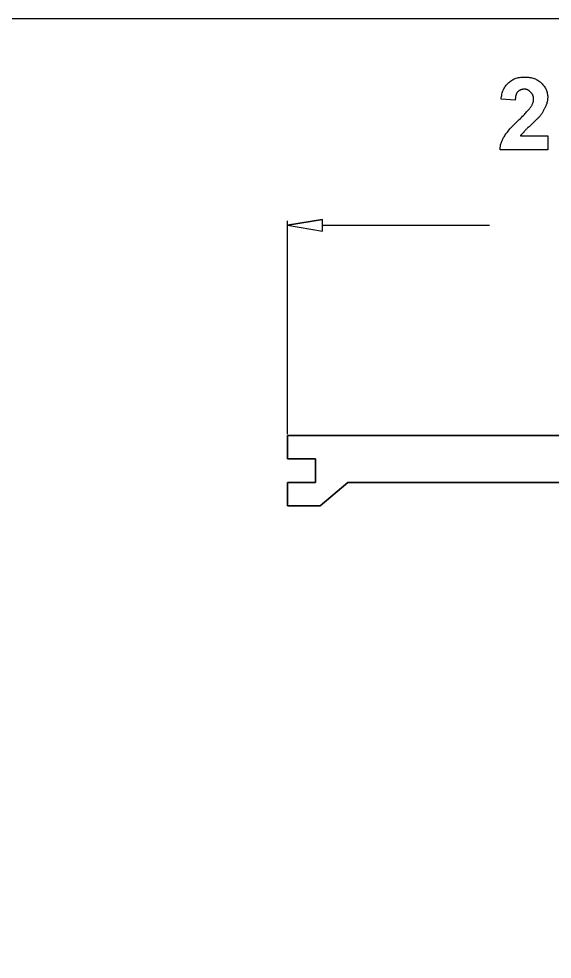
# Model space of a CAD drawing. Extents: x 0 to 21.1, y 0 to 5.7.
# Drawn here: x 7.605 to 8.484, y 4.007 to 5.556 of the extents above; entities that cross this region are included whole.
import ezdxf

# ---------------------------------------------------------------- set-up
doc = ezdxf.new("R2010")
doc.units = 0
doc.header["$MEASUREMENT"] = 0
doc.linetypes.add('AUSGEZOGEN', pattern=[0])
doc.layers.get('0').update_dxf_attribs({"linetype": 'AUSGEZOGEN'})

msp = doc.modelspace()

# ---------------------------------------------------------------- linework, layer by layer
for points in [[(0, 0), (21.125, 0), (21.125, 0), (21.125, 5.5556), (21.125, 5.5556), (0, 5.5556), (0, 0)], [(8.4762, 5.363), (8.4762, 5.3397), (8.4762, 5.3397), (8.3979, 5.3397), (8.3979, 5.3397), (8.3979, 5.3411), (8.3979, 5.3411), (8.398, 5.3426), (8.398, 5.3426), (8.3981, 5.344), (8.3981, 5.344), (8.3983, 5.3454), (8.3983, 5.3454), (8.3985, 5.3468), (8.3985, 5.3468), (8.3988, 5.3482), (8.3988, 5.3482), (8.3991, 5.3496), (8.3991, 5.3496), (8.3995, 5.3509), (8.3995, 5.3509), (8.4, 5.3523), (8.4, 5.3523), (8.4005, 5.3536), (8.4005, 5.3536), (8.401, 5.3549), (8.401, 5.3549), (8.4016, 5.3563), (8.4016, 5.3563), (8.4023, 5.3575), (8.4023, 5.3575), (8.403, 5.3588), (8.403, 5.3588), (8.4037, 5.3601), (8.4037, 5.3601), (8.4045, 5.3614), (8.4045, 5.3614), (8.4054, 5.3628), (8.4054, 5.3628), (8.4064, 5.3644), (8.4064, 5.3644), (8.4074, 5.3659), (8.4074, 5.3659), (8.4086, 5.3675), (8.4086, 5.3675), (8.4098, 5.3691), (8.4098, 5.3691), (8.4112, 5.3708), (8.4112, 5.3708), (8.4126, 5.3725), (8.4126, 5.3725), (8.4141, 5.3743), (8.4141, 5.3743), (8.4157, 5.3761), (8.4157, 5.3761), (8.4174, 5.3779), (8.4174, 5.3779), (8.4192, 5.3798), (8.4192, 5.3798), (8.4211, 5.3817), (8.4211, 5.3817), (8.4231, 5.3836), (8.4231, 5.3836), (8.4251, 5.3856), (8.4251, 5.3856), (8.4273, 5.3876), (8.4273, 5.3876), (8.4295, 5.3897), (8.4295, 5.3897), (8.4314, 5.3915), (8.4314, 5.3915), (8.4331, 5.3933), (8.4331, 5.3933), (8.4347, 5.395), (8.4347, 5.395), (8.4363, 5.3966), (8.4363, 5.3966), (8.4378, 5.3981), (8.4378, 5.3981), (8.4391, 5.3995), (8.4391, 5.3995), (8.4404, 5.4009), (8.4404, 5.4009), (8.4416, 5.4022), (8.4416, 5.4022), (8.4427, 5.4034), (8.4427, 5.4034), (8.4437, 5.4045), (8.4437, 5.4045), (8.4446, 5.4056), (8.4446, 5.4056), (8.4455, 5.4066), (8.4455, 5.4066), (8.4462, 5.4075), (8.4462, 5.4075), (8.4469, 5.4083), (8.4469, 5.4083), (8.4474, 5.409), (8.4474, 5.409), (8.4479, 5.4097), (8.4479, 5.4097), (8.4485, 5.4105), (8.4485, 5.4105), (8.449, 5.4114), (8.449, 5.4114), (8.4496, 5.4122), (8.4496, 5.4122), (8.4501, 5.413), (8.4501, 5.413), (8.4505, 5.4139), (8.4505, 5.4139), (8.4509, 5.4147), (8.4509, 5.4147), (8.4513, 5.4155), (8.4513, 5.4155), (8.4516, 5.4164), (8.4516, 5.4164), (8.4519, 5.4172), (8.4519, 5.4172), (8.4522, 5.418), (8.4522, 5.418), (8.4524, 5.4189), (8.4524, 5.4189), (8.4526, 5.4197), (8.4526, 5.4197), (8.4527, 5.4205), (8.4527, 5.4205), (8.4528, 5.4214), (8.4528, 5.4214), (8.4528, 5.4222), (8.4528, 5.4222), (8.4529, 5.423), (8.4529, 5.423), (8.4528, 5.424), (8.4528, 5.424), (8.4528, 5.425), (8.4528, 5.425), (8.4527, 5.426), (8.4527, 5.426), (8.4526, 5.4269), (8.4526, 5.4269), (8.4524, 5.4277), (8.4524, 5.4277), (8.4522, 5.4286), (8.4522, 5.4286), (8.4519, 5.4294), (8.4519, 5.4294), (8.4516, 5.4301), (8.4516, 5.4301), (8.4513, 5.4308), (8.4513, 5.4308), (8.4509, 5.4315), (8.4509, 5.4315), (8.4505, 5.4321), (8.4505, 5.4321), (8.4501, 5.4327), (8.4501, 5.4327), (8.4496, 5.4333), (8.4496, 5.4333), (8.449, 5.4338), (8.449, 5.4338), (8.4485, 5.4343), (8.4485, 5.4343), (8.4479, 5.4347), (8.4479, 5.4347), (8.4474, 5.4353), (8.4474, 5.4353), (8.447, 5.4359), (8.447, 5.4359), (8.4465, 5.4364), (8.4465, 5.4364), (8.446, 5.4369), (8.446, 5.4369), (8.4455, 5.4373), (8.4455, 5.4373), (8.4449, 5.4377), (8.4449, 5.4377), (8.4443, 5.4381), (8.4443, 5.4381), (8.4437, 5.4384), (8.4437, 5.4384), (8.4431, 5.4387), (8.4431, 5.4387), (8.4424, 5.439), (8.4424, 5.439), (8.4417, 5.4392), (8.4417, 5.4392), (8.441, 5.4394), (8.441, 5.4394), (8.4402, 5.4395), (8.4402, 5.4395), (8.4395, 5.4396), (8.4395, 5.4396), (8.4387, 5.4397), (8.4387, 5.4397), (8.4379, 5.4397), (8.4379, 5.4397), (8.437, 5.4397), (8.437, 5.4397), (8.4362, 5.4396), (8.4362, 5.4396), (8.4354, 5.4395), (8.4354, 5.4395), (8.4346, 5.4394), (8.4346, 5.4394), (8.4339, 5.4392), (8.4339, 5.4392), (8.4331, 5.439), (8.4331, 5.439), (8.4324, 5.4387), (8.4324, 5.4387), (8.4316, 5.4384), (8.4316, 5.4384), (8.4309, 5.4381), (8.4309, 5.4381), (8.4302, 5.4377), (8.4302, 5.4377), (8.4295, 5.4373), (8.4295, 5.4373), (8.4288, 5.4369), (8.4288, 5.4369), (8.4281, 5.4364), (8.4281, 5.4364), (8.4275, 5.4359), (8.4275, 5.4359), (8.4268, 5.4353), (8.4268, 5.4353), (8.4262, 5.4347), (8.4262, 5.4347), (8.4258, 5.4341), (8.4258, 5.4341), (8.4254, 5.4334), (8.4254, 5.4334), (8.4251, 5.4327), (8.4251, 5.4327), (8.4247, 5.432), (8.4247, 5.432), (8.4244, 5.4312), (8.4244, 5.4312), (8.4242, 5.4305), (8.4242, 5.4305), (8.4239, 5.4297), (8.4239, 5.4297), (8.4237, 5.4289), (8.4237, 5.4289), (8.4235, 5.428), (8.4235, 5.428), (8.4233, 5.4271), (8.4233, 5.4271), (8.4232, 5.4262), (8.4232, 5.4262), (8.4231, 5.4253), (8.4231, 5.4253), (8.423, 5.4244), (8.423, 5.4244), (8.4229, 5.4234), (8.4229, 5.4234), (8.4229, 5.4224), (8.4229, 5.4224), (8.4229, 5.4214), (8.4229, 5.4214), (8.3995, 5.423), (8.3995, 5.423), (8.3998, 5.4253), (8.3998, 5.4253), (8.4001, 5.4275), (8.4001, 5.4275), (8.4005, 5.4295), (8.4005, 5.4295), (8.4009, 5.4316), (8.4009, 5.4316), (8.4014, 5.4335), (8.4014, 5.4335), (8.402, 5.4354), (8.402, 5.4354), (8.4026, 5.4372), (8.4026, 5.4372), (8.4033, 5.4389), (8.4033, 5.4389), (8.404, 5.4405), (8.404, 5.4405), (8.4049, 5.442), (8.4049, 5.442), (8.4058, 5.4435), (8.4058, 5.4435), (8.4067, 5.4449), (8.4067, 5.4449), (8.4077, 5.4462), (8.4077, 5.4462), (8.4088, 5.4475), (8.4088, 5.4475), (8.41, 5.4486), (8.41, 5.4486), (8.4112, 5.4497), (8.4112, 5.4497), (8.4125, 5.4509), (8.4125, 5.4509), (8.4138, 5.452), (8.4138, 5.452), (8.4152, 5.4531), (8.4152, 5.4531), (8.4166, 5.4541), (8.4166, 5.4541), (8.4181, 5.455), (8.4181, 5.455), (8.4196, 5.4558), (8.4196, 5.4558), (8.4212, 5.4565), (8.4212, 5.4565), (8.4229, 5.4572), (8.4229, 5.4572), (8.4246, 5.4578), (8.4246, 5.4578), (8.4263, 5.4583), (8.4263, 5.4583), (8.4281, 5.4587), (8.4281, 5.4587), (8.43, 5.4591), (8.43, 5.4591), (8.4319, 5.4593), (8.4319, 5.4593), (8.4338, 5.4595), (8.4338, 5.4595), (8.4358, 5.4597), (8.4358, 5.4597), (8.4379, 5.4597), (8.4379, 5.4597), (8.4401, 5.4597), (8.4401, 5.4597), (8.4423, 5.4595), (8.4423, 5.4595), (8.4444, 5.4593), (8.4444, 5.4593), (8.4465, 5.4591), (8.4465, 5.4591), (8.4485, 5.4587), (8.4485, 5.4587), (8.4504, 5.4583), (8.4504, 5.4583), (8.4523, 5.4578), (8.4523, 5.4578), (8.4541, 5.4572), (8.4541, 5.4572), (8.4559, 5.4565), (8.4559, 5.4565), (8.4575, 5.4558), (8.4575, 5.4558), (8.4591, 5.455), (8.4591, 5.455), (8.4607, 5.4541), (8.4607, 5.4541), (8.4622, 5.4531), (8.4622, 5.4531), (8.4636, 5.452), (8.4636, 5.452), (8.4649, 5.4509), (8.4649, 5.4509), (8.4662, 5.4497), (8.4662, 5.4497), (8.4674, 5.4484), (8.4674, 5.4484), (8.4685, 5.4471), (8.4685, 5.4471), (8.4696, 5.4458), (8.4696, 5.4458), (8.4706, 5.4445), (8.4706, 5.4445), (8.4715, 5.4431), (8.4715, 5.4431), (8.4723, 5.4417), (8.4723, 5.4417), (8.473, 5.4403), (8.473, 5.4403), (8.4737, 5.4389), (8.4737, 5.4389), (8.4743, 5.4374), (8.4743, 5.4374), (8.4748, 5.4359), (8.4748, 5.4359), (8.4752, 5.4344), (8.4752, 5.4344), (8.4756, 5.4328), (8.4756, 5.4328), (8.4758, 5.4312), (8.4758, 5.4312), (8.476, 5.4296), (8.476, 5.4296), (8.4762, 5.428), (8.4762, 5.428), (8.4762, 5.4264), (8.4762, 5.4264), (8.4762, 5.4253), (8.4762, 5.4253), (8.4761, 5.4243), (8.4761, 5.4243), (8.4761, 5.4233), (8.4761, 5.4233), (8.476, 5.4223), (8.476, 5.4223), (8.4759, 5.4213), (8.4759, 5.4213), (8.4757, 5.4203), (8.4757, 5.4203), (8.4756, 5.4194), (8.4756, 5.4194), (8.4754, 5.4184), (8.4754, 5.4184), (8.4751, 5.4175), (8.4751, 5.4175), (8.4749, 5.4166), (8.4749, 5.4166), (8.4746, 5.4157), (8.4746, 5.4157), (8.4743, 5.4148), (8.4743, 5.4148), (8.474, 5.4139), (8.474, 5.4139), (8.4736, 5.4131), (8.4736, 5.4131), (8.4733, 5.4122), (8.4733, 5.4122), (8.4729, 5.4114), (8.4729, 5.4114), (8.4724, 5.4105), (8.4724, 5.4105), (8.472, 5.4097), (8.472, 5.4097), (8.4716, 5.4088), (8.4716, 5.4088), (8.4711, 5.4079), (8.4711, 5.4079), (8.4706, 5.407), (8.4706, 5.407), (8.4701, 5.4061), (8.4701, 5.4061), (8.4696, 5.4052), (8.4696, 5.4052), (8.4691, 5.4043), (8.4691, 5.4043), (8.4686, 5.4033), (8.4686, 5.4033), (8.468, 5.4024), (8.468, 5.4024), (8.4675, 5.4014), (8.4675, 5.4014), (8.4669, 5.4004), (8.4669, 5.4004), (8.4664, 5.3994), (8.4664, 5.3994), (8.4658, 5.3984), (8.4658, 5.3984), (8.4652, 5.3974), (8.4652, 5.3974), (8.4645, 5.3964), (8.4645, 5.3964), (8.4639, 5.3957), (8.4639, 5.3957), (8.4632, 5.395), (8.4632, 5.395), (8.4625, 5.3943), (8.4625, 5.3943), (8.4617, 5.3935), (8.4617, 5.3935), (8.4609, 5.3927), (8.4609, 5.3927), (8.4601, 5.3919), (8.4601, 5.3919), (8.4592, 5.391), (8.4592, 5.391), (8.4583, 5.3901), (8.4583, 5.3901), (8.4573, 5.3892), (8.4573, 5.3892), (8.4563, 5.3882), (8.4563, 5.3882), (8.4553, 5.3871), (8.4553, 5.3871), (8.4542, 5.386), (8.4542, 5.386), (8.4531, 5.3849), (8.4531, 5.3849), (8.452, 5.3838), (8.452, 5.3838), (8.4508, 5.3826), (8.4508, 5.3826), (8.4495, 5.3814), (8.4495, 5.3814), (8.4481, 5.3801), (8.4481, 5.3801), (8.4468, 5.379), (8.4468, 5.379), (8.4455, 5.3778), (8.4455, 5.3778), (8.4443, 5.3768), (8.4443, 5.3768), (8.4432, 5.3758), (8.4432, 5.3758), (8.4422, 5.3748), (8.4422, 5.3748), (8.4412, 5.3739), (8.4412, 5.3739), (8.4404, 5.373), (8.4404, 5.373), (8.4396, 5.3722), (8.4396, 5.3722), (8.4389, 5.3715), (8.4389, 5.3715), (8.4382, 5.3708), (8.4382, 5.3708), (8.4377, 5.3701), (8.4377, 5.3701), (8.4372, 5.3695), (8.4372, 5.3695), (8.4368, 5.369), (8.4368, 5.369), (8.4364, 5.3685), (8.4364, 5.3685), (8.4362, 5.368), (8.4362, 5.368), (8.4358, 5.3676), (8.4358, 5.3676), (8.4354, 5.3672), (8.4354, 5.3672), (8.435, 5.3668), (8.435, 5.3668), (8.4346, 5.3665), (8.4346, 5.3665), (8.4343, 5.3661), (8.4343, 5.3661), (8.4339, 5.3658), (8.4339, 5.3658), (8.4336, 5.3654), (8.4336, 5.3654), (8.4333, 5.3651), (8.4333, 5.3651), (8.433, 5.3648), (8.433, 5.3648), (8.4327, 5.3645), (8.4327, 5.3645), (8.4324, 5.3642), (8.4324, 5.3642), (8.4321, 5.364), (8.4321, 5.364), (8.4319, 5.3637), (8.4319, 5.3637), (8.4316, 5.3635), (8.4316, 5.3635), (8.4314, 5.3632), (8.4314, 5.3632), (8.4312, 5.363), (8.4312, 5.363), (8.4762, 5.363)], [(8.1054, 5.2253), (8.0476, 5.2157), (8.1054, 5.2253), (8.0476, 5.2157), (8.0476, 5.2157), (8.1054, 5.2253), (8.0476, 5.2157), (8.1054, 5.206), (8.1054, 5.2253)], [(8.0476, 4.8716), (8.0476, 5.2226)], [(8.1054, 5.2157), (8.3802, 5.2157)], [(8.0476, 4.8307), (8.0476, 4.8692), (8.0476, 4.8307)], [(8.0476, 4.8692), (8.9913, 4.8692), (8.0476, 4.8692)], [(8.0476, 4.8692), (8.9913, 4.8692)], [(8.0476, 4.8307), (8.0476, 4.8692)], [(8.9913, 4.8692), (8.0476, 4.8692)], [(8.0476, 4.8692), (8.0476, 4.8307)], [(8.0938, 4.8307), (8.0476, 4.8307), (8.0938, 4.8307)], [(8.0938, 4.8307), (8.0476, 4.8307)], [(8.0476, 4.8307), (8.0938, 4.8307)], [(8.0938, 4.7922), (8.0938, 4.8307), (8.0938, 4.7922)], [(8.0938, 4.7922), (8.0938, 4.8307)], [(8.0938, 4.8307), (8.0938, 4.7922)], [(8.0476, 4.7537), (8.0476, 4.7922), (8.0476, 4.7537)], [(8.0476, 4.7922), (8.0938, 4.7922), (8.0476, 4.7922)], [(8.0476, 4.7922), (8.0938, 4.7922)], [(8.0476, 4.7537), (8.0476, 4.7922)], [(8.0938, 4.7922), (8.0476, 4.7922)], [(8.0476, 4.7922), (8.0476, 4.7537)], [(8.1474, 4.7922), (8.1015, 4.7537), (8.1474, 4.7922)], [(8.1474, 4.7922), (8.1015, 4.7537)], [(8.1015, 4.7537), (8.1474, 4.7922)], [(8.662, 4.7922), (8.1474, 4.7922), (8.662, 4.7922)], [(8.662, 4.7922), (8.1474, 4.7922)], [(8.1474, 4.7922), (8.662, 4.7922)], [(8.1015, 4.7537), (8.0476, 4.7537), (8.1015, 4.7537)], [(8.1015, 4.7537), (8.0476, 4.7537)], [(8.0476, 4.7537), (8.1015, 4.7537)]]:
    msp.add_lwpolyline(points)

doc.saveas('drawing.dxf')
